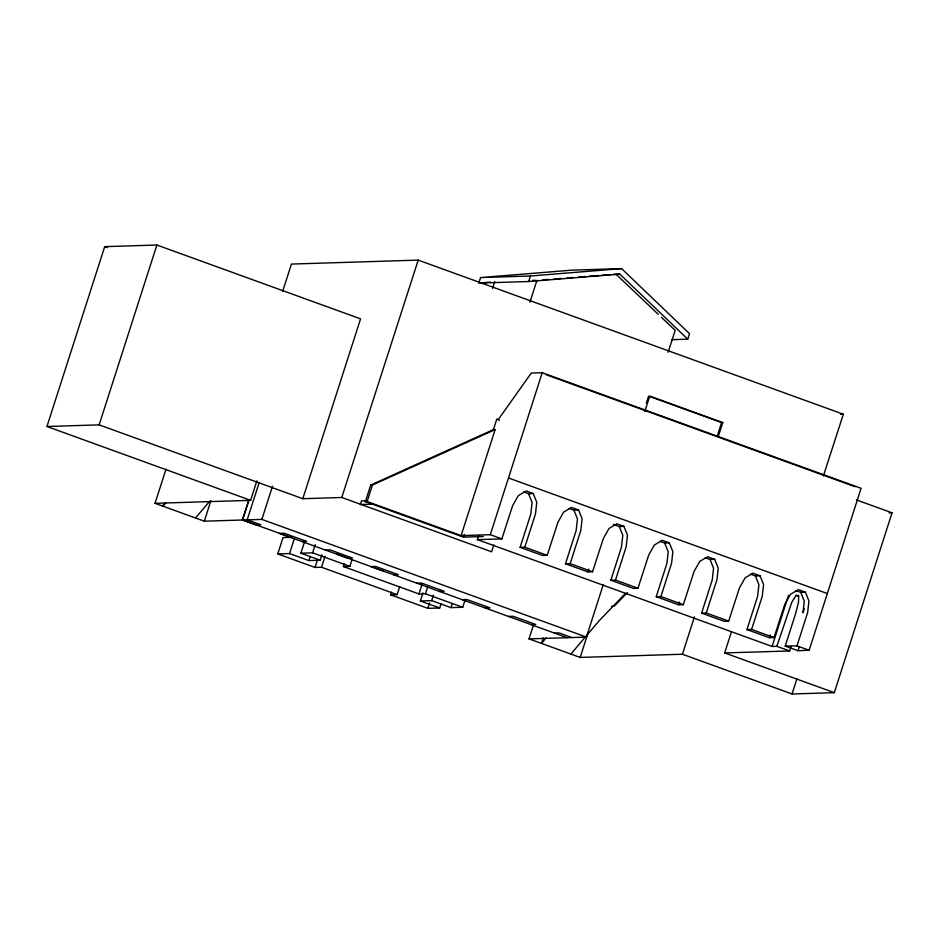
<?xml version="1.0" encoding="UTF-8"?>
<svg xmlns="http://www.w3.org/2000/svg" width="939" height="939" viewBox="0 0 939 939"><rect width="100%" height="100%" fill="white"/><g stroke="black" fill="none" stroke-linecap="round" stroke-linejoin="round"><path stroke-width="1.41" d="M493.163 430.414L496.719 419.334L498.456 419.287L531.286 373.053L542.226 372.713L861.086 488.303L809.148 650.269L798.009 650.704L785.215 646.067L795.849 612.85L798.537 602.005L798.62 595.349L796.049 595.432L791.8 602.216L776.835 646.325L772.081 646.455L477.435 539.632L478.773 535.488M798.009 650.704L799.335 646.56M46.95 426.506L104.699 246.652L156.883 245.02L360.553 318.849L302.804 498.703L99.147 424.874L46.95 426.506L250.619 500.334L256.875 480.815M99.147 424.874L156.883 245.02M603.308 584.504L586.417 637.088L261.864 519.396L204.326 521.18L155.041 503.316L166.027 469.077M163.891 503.468L163.01 506.203L165.839 502.87M204.326 521.18L210.923 500.64M242.45 519.995L248.671 500.64M259.246 482.435L247.192 519.807L260.854 524.795L256.183 524.936L242.52 519.948L248.788 500.557M261.864 519.396L272.521 486.191M399.732 586.464L397.103 594.633L321.525 567.238L315.046 567.438L277.768 553.928L283.015 537.577L292.193 537.296M277.768 553.928L289.564 553.564L294.377 538.575M321.948 554.761L320.199 560.219L300.856 553.2L304.799 540.946M289.564 553.564L308.896 560.571L310.21 556.475M300.856 553.2L312.593 552.836L315.211 544.667M315.046 567.438L317.241 560.63M302.804 498.703L341.784 497.482L418.207 260.115L843.351 414.228L823.386 475.932M321.525 567.238L325.023 556.334M465.357 599.094L462.727 607.263L425.449 593.753L418.97 593.953L343.392 566.557L344.273 563.834M365.388 501.602L370.705 485.064L493.409 429.639L495.146 429.581L461.108 535.606L367.126 501.543L365.388 501.602L463.432 537.131L483.339 536.509M367.126 501.543L372.431 485.005L495.146 429.581M343.392 566.557L349.871 566.358L352.066 559.538M480.58 277.557L478.808 283.073L528.669 281.512L619.834 274.118L687.735 339.179L689.508 333.662L621.606 268.601L571.745 270.162L480.58 277.557L530.441 275.996L621.606 268.601M441.013 603.894L439.698 607.991L427.902 608.355L390.624 594.833L391.493 592.11M492.506 288.437L494.712 281.583M418.97 593.953L422.034 584.422M439.698 607.991L420.367 600.972L422.984 592.802M425.449 593.753L427.632 586.934M528.669 281.512L530.441 275.996M427.902 608.355L429.651 602.908M420.367 600.972L431.658 600.62L433.419 595.173M529.925 302.182L536.967 280.268M463.432 537.131L464.324 534.361M431.658 600.62L451.002 607.627L452.316 603.542M461.108 535.606L490.299 534.678L542.226 372.713M493.832 544.878L491.613 551.792L341.784 497.482M569.198 508.422L573.905 510.123L577.462 518.915L576.147 530.57L565.489 563.799L570.149 563.646L580.818 530.429L582.121 518.774L578.577 509.983L571.511 507.424L563.646 512.072L557.977 522.154L547.202 555.325L542.542 555.477L520.124 547.355L530.793 514.138L532.096 502.471L528.551 493.679L523.845 491.977M520.124 547.355L524.795 547.202L535.465 513.985L536.768 502.33L533.211 493.538L526.157 490.98L518.293 495.628L512.624 505.71L501.849 538.892L477.435 539.632M856.415 499.9L892.05 512.811L834.302 692.665L792.047 693.98L682.418 654.237L580.185 657.429L529.009 638.884L533.411 625.186M543.27 637.933L541.51 643.415L546.228 637.839M668.11 352.278L675.153 330.364L661.432 317.335M580.185 657.429L588.096 632.78M659.953 541.322L664.659 543.024L668.204 551.815L666.901 563.47L656.232 596.688L660.903 596.547L671.561 563.33L672.876 551.663L669.319 542.871L662.265 540.324L654.401 544.972L648.72 555.043L637.957 588.225L633.285 588.377L610.831 580.196L621.501 546.979L622.803 535.312L619.259 526.533L613.378 524.396M610.831 580.196L615.503 580.056L626.16 546.827L627.475 535.171L623.919 526.38L616.864 523.821L609 528.469L603.331 538.552L592.556 571.734L587.884 571.874L565.489 563.799M682.418 654.237L694.414 616.876M750.66 574.198L755.367 575.912L758.923 584.692L757.609 596.359L746.951 629.576L751.611 629.435L762.28 596.218L763.595 584.551L760.038 575.76L752.984 573.201L745.108 577.849L739.439 587.931L728.676 621.113L724.004 621.254L701.586 613.132L712.255 579.915L713.57 568.259L710.013 559.468L705.306 557.754M701.586 613.132L706.257 612.991L716.927 579.774L718.229 568.107L714.685 559.315L707.619 556.757L699.755 561.405L694.085 571.487L683.31 604.669L678.651 604.81L656.232 596.688M834.302 692.665L724.673 652.922L731.34 632.17M772.081 646.455L788.514 595.303M724.673 652.922L789.652 650.973L790.99 646.818M804.3 608.66L802.974 612.803L804.277 601.136L800.732 592.356L796.026 590.643M785.215 646.067L796.976 645.868L807.634 612.651L808.949 600.995L805.392 592.204L798.338 589.645L790.474 594.293L784.793 604.376L774.029 637.558L769.358 637.698L746.951 629.576M792.047 693.98L796.941 678.756M646.361 403.054L648.614 396.105M644.823 411.376L649.765 396.094L722.76 422.573L718.276 436.471M717.126 436.482L721.598 422.585L722.76 422.573M282.721 291.196L291.442 264.07L418.207 260.115M587.884 571.874L588.788 569.116M678.651 604.81L679.543 602.052M769.358 637.698L770.262 634.94M195.512 517.988L209.655 501.285M570.912 654.072L599.211 620.667L625.421 593.46M627.299 592.615L614.2 606.218L611.465 606.301M481.707 282.839L490.381 282.134M542.719 279.822L548.458 279.388M554.21 278.953L561.405 278.402M567.156 277.967L572.907 277.521M578.659 277.087L585.842 276.536M588.718 276.312L598.789 275.55M601.653 275.327L610.28 274.669M613.155 274.458L619.834 274.118M532.589 280.397L535.5 280.315M671.913 339.672L687.735 339.179M840.44 414.322L843.351 414.228M370.705 485.064L372.431 485.005M155.041 503.316L250.619 500.334M528.551 493.679L533.211 493.538M366.797 500.698L361.538 500.863L360.365 504.513L372.196 504.149M573.905 510.123L578.577 509.983M889.139 512.905L892.05 512.811M619.259 526.533L623.919 526.38M301.994 541.545L306.666 541.392L284.024 533.188L279.364 533.34L567.133 637.698M325.176 549.949L329.835 549.796L352.524 558.059L347.853 558.2L336.96 554.21M664.659 543.024L669.319 542.871M308.896 560.571L320.199 560.219M710.013 559.468L714.685 559.315M393.664 574.809L398.336 574.668L375.694 566.463L371.022 566.604L382.807 570.853M416.834 583.213L421.505 583.06L444.147 591.265L439.475 591.417M755.367 575.912L760.038 575.76M390.624 594.833L397.103 594.633M462.645 599.821L467.317 599.669L489.958 607.873L485.287 608.026M800.732 592.356L805.392 592.204M451.002 607.627L462.727 607.263M508.457 616.43L513.128 616.277L535.77 624.482L531.098 624.635M554.268 633.027L558.94 632.886L571.804 637.546M529.009 638.884L586.417 637.088M570.149 563.646L592.556 571.734M796.976 645.868L809.148 650.269M649.988 396.61L721.598 422.585M546.193 374.731L855.065 486.695M104.699 246.652L107.445 247.65M496.719 419.334L499.431 420.32M508.492 477.974L827.365 593.554M796.049 595.432L798.608 596.359M524.795 547.202L547.202 555.325M660.903 596.547L683.31 604.669M706.257 612.991L728.676 621.113M751.611 629.435L774.029 637.558M776.835 646.325L789.652 650.973M242.52 519.948L291.137 537.589M312.593 552.836L349.871 566.358M615.503 580.056L637.957 588.225M490.299 534.678L501.849 538.892M616.031 274.235L658.262 314.319"/></g></svg>
